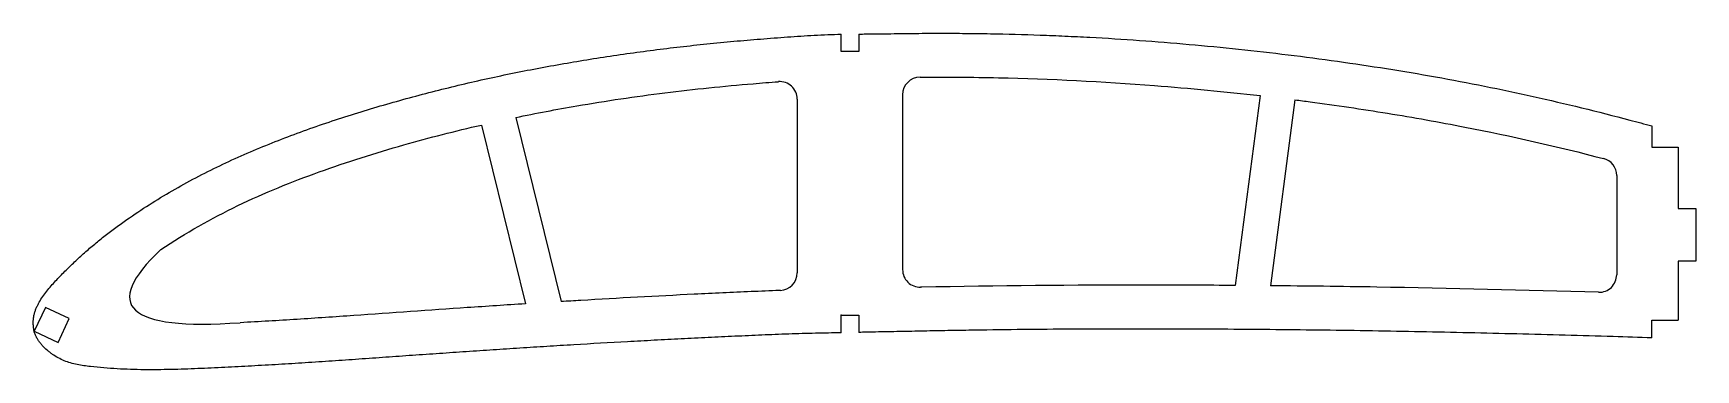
# Model space of a CAD drawing. Header units: millimetres. Extents: x 6 to 195, y 7 to 45.
import ezdxf

# ---------------------------------------------------------------- set-up
doc = ezdxf.new("R2010")
doc.units = ezdxf.units.MM
doc.layers.add('10', color=7, linetype='Continuous')

msp = doc.modelspace()

# ---------------------------------------------------------------- linework, layer by layer
for p, q in [((97.9, 42.86), (97.9, 44.85)), ((99.9, 44.86), (99.9, 42.86)), ((99.9, 42.86), (97.9, 42.86)), ((104.9, 37.95), (104.9, 18.02)), ((92.9, 37.45), (92.9, 17.66)), ((145.61, 37.85), (142.77, 16.22)), ((149.58, 37.37), (146.8, 16.19)), ((56.93, 34.5), (61.96, 14.13)), ((60.84, 35.36), (66.02, 14.38)), ((190.21, 34.39), (190.21, 31.99)), ((190.21, 31.99), (193.21, 31.99)), ((193.21, 31.99), (193.21, 24.99)), ((186.21, 28.75), (186.21, 17.44)), ((193.21, 24.99), (195.21, 24.99)), ((195.21, 24.99), (195.21, 18.99)), ((195.21, 18.99), (193.21, 18.99)), ((193.21, 18.99), (193.21, 12.25)), ((97.9, 10.83), (97.9, 12.83)), ((97.9, 12.83), (99.9, 12.83)), ((99.9, 12.83), (99.9, 10.87)), ((190.21, 10.25), (190.21, 12.25)), ((190.21, 12.25), (193.21, 12.25))]:
    msp.add_line(p, q)
at = {"color": 7, "linetype": 'Continuous', "lineweight": 25}
for p, q in [((20.44, 20.32), (20.44, 20.32)), ((7.29, 13.72), (6.02, 11)), ((10.01, 12.45), (7.29, 13.72)), ((8.74, 9.73), (10.01, 12.45)), ((6.02, 11), (8.74, 9.73))]:
    msp.add_line(p, q, dxfattribs=at)
for centre, start, end in [((106.9, 37.95), 90.4583, 180), ((90.9, 37.45), 0, 94.3499), ((184.21, 28.75), 360, 75.4806), ((90.9, 17.66), 272.1171, 0), ((106.9, 18.02), 180, 271.1222), ((184.21, 17.44), 268.3189, 0)]:
    msp.add_arc(centre, 2, start, end)
for points, knots in [([(97.9, 10.83), (96.93, 10.81), (95.45, 10.78), (93.46, 10.73), (91.93, 10.69), (90.4, 10.63), (88.87, 10.56), (87.34, 10.49), (85.3, 10.41), (82.75, 10.28), (79.69, 10.13), (76.62, 9.97), (72.55, 9.75), (68.47, 9.52), (64.39, 9.27), (61.33, 9.07), (58.27, 8.88), (55.22, 8.67), (52.16, 8.46), (49.1, 8.25), (46.05, 8.03), (42.99, 7.82), (39.94, 7.6), (36.88, 7.4), (33.82, 7.21), (31.28, 7.07), (29.24, 6.96), (27.71, 6.88), (26.18, 6.81), (24.65, 6.74), (23.12, 6.68), (21.59, 6.64), (20.06, 6.61), (18.52, 6.61), (16.99, 6.65), (15.46, 6.71), (13.94, 6.82), (12.41, 6.96), (10.89, 7.17), (9.66, 7.52), (8.74, 7.96), (8.19, 8.29), (7.78, 8.6), (7.38, 8.92), (7.02, 9.27), (6.73, 9.61), (6.57, 9.82), (6.47, 9.97), (6.37, 10.14), (6.28, 10.31), (6.2, 10.48), (6.12, 10.65), (6.05, 10.83), (6, 11.01), (5.97, 11.2), (5.94, 11.39), (5.92, 11.58), (5.91, 11.83), (5.9, 12.15), (5.94, 12.47), (5.97, 12.72), (6.01, 12.91), (6.06, 13.09), (6.13, 13.34), (6.25, 13.64), (6.41, 13.98), (6.65, 14.43), (6.99, 14.97), (7.45, 15.59), (7.94, 16.18), (8.45, 16.74), (8.98, 17.3), (9.52, 17.84), (10.24, 18.56), (11.17, 19.44), (12.32, 20.46), (13.5, 21.43), (14.7, 22.38), (16.35, 23.59), (18.46, 25.03), (21.06, 26.64), (23.72, 28.15), (26.45, 29.55), (29.22, 30.85), (32.04, 32.05), (34.89, 33.18), (37.77, 34.23), (40.67, 35.21), (43.59, 36.13), (46.53, 37), (49.48, 37.81), (52.45, 38.58), (55.42, 39.3), (58.41, 39.97), (62.41, 40.8), (67.44, 41.72), (72.48, 42.51), (76.53, 43.05), (79.57, 43.42), (82.62, 43.75), (85.67, 44.05), (88.73, 44.3), (91.78, 44.54), (94.84, 44.74), (96.88, 44.82), (97.9, 44.85)], [0.4723807, 0.4723807, 0.4723807, 0.4723807, 0.4802032, 0.4843286, 0.4884539, 0.4925793, 0.4967047, 0.5008301, 0.5049554, 0.5132062, 0.5214569, 0.5297077, 0.5379584, 0.5544599, 0.5627106, 0.5709614, 0.5792121, 0.5874629, 0.5957136, 0.6039643, 0.6122151, 0.6204658, 0.6287166, 0.6369673, 0.6452181, 0.6534688, 0.6575942, 0.6617195, 0.6658449, 0.6699703, 0.6740957, 0.678221, 0.6823464, 0.6864718, 0.6905971, 0.6947225, 0.6988479, 0.7029733, 0.7070986, 0.711224, 0.7132867, 0.7153494, 0.7163807, 0.7174121, 0.7194747, 0.7205061, 0.7210218, 0.7215374, 0.7220531, 0.7225688, 0.7230844, 0.7236001, 0.7241158, 0.7246315, 0.7251471, 0.7256628, 0.7261785, 0.7266941, 0.7277255, 0.7287568, 0.7292725, 0.7297882, 0.7303038, 0.7308195, 0.7318509, 0.7328822, 0.7339135, 0.7359762, 0.7380389, 0.7401016, 0.7421643, 0.744227, 0.7462897, 0.7483523, 0.7524777, 0.7566031, 0.7607285, 0.7648538, 0.7689792, 0.7772299, 0.7854807, 0.7937314, 0.8019822, 0.8102329, 0.8184837, 0.8267344, 0.8349851, 0.8432359, 0.8514866, 0.8597374, 0.8679881, 0.8762389, 0.8844896, 0.8927403, 0.9009911, 0.9174926, 0.9339941, 0.9422448, 0.9504955, 0.9587463, 0.966997, 0.9752478, 0.9834985, 0.9917493, 1, 1, 1, 1]), ([(99.9, 44.86), (100.18, 44.87), (101.4, 44.88), (103.57, 44.91), (106.4, 44.95), (109.23, 44.96), (112.07, 44.95), (115.84, 44.9), (119.62, 44.8), (123.39, 44.64), (127.16, 44.46), (131.88, 44.16), (137.52, 43.71), (143.16, 43.16), (148.79, 42.52), (154.41, 41.78), (160.01, 40.95), (167.46, 39.69), (176.72, 37.83), (184.9, 35.83), (189.38, 34.62), (190.21, 34.39)], [0.0110318, 0.0110318, 0.0110318, 0.0110318, 0.015625, 0.03125, 0.046875, 0.0625, 0.078125, 0.09375, 0.125, 0.140625, 0.15625, 0.1875, 0.21875, 0.25, 0.28125, 0.3125, 0.34375, 0.375, 0.4375, 0.5, 0.5142988, 0.5142988, 0.5142988, 0.5142988]), ([(106.89, 39.95), (106.89, 39.95), (106.89, 39.95), (109.87, 39.98), (112.84, 39.95), (121.74, 39.76), (127.67, 39.46), (137.6, 38.69), (141.61, 38.31), (145.61, 37.85)], [0.0624411, 0.0624411, 0.0624411, 0.0624411, 0.0625, 0.0625, 0.125, 0.125, 0.25, 0.25, 0.3348382, 0.3348382, 0.3348382, 0.3348382]), ([(60.84, 35.36), (63.15, 35.84), (65.48, 36.28), (71.13, 37.26), (74.48, 37.75), (81.17, 38.59), (84.52, 38.93), (88.84, 39.29), (89.79, 39.37), (90.75, 39.44)], [0.5372272, 0.5372272, 0.5372272, 0.5372272, 0.625, 0.625, 0.75, 0.75, 0.875, 0.875, 0.9106238, 0.9106238, 0.9106238, 0.9106238]), ([(149.58, 37.37), (150.15, 37.3), (150.72, 37.22), (154.24, 36.76), (157.19, 36.32), (163.07, 35.37), (166, 34.84), (174.23, 33.23), (179.49, 32.04), (184.71, 30.68)], [0.3628901, 0.3628901, 0.3628901, 0.3628901, 0.375, 0.375, 0.4375, 0.4375, 0.5, 0.5, 0.6140371, 0.6140371, 0.6140371, 0.6140371]), ([(20.44, 20.32), (23.26, 22.21), (26.19, 23.86), (30.72, 26.04), (32.25, 26.72), (35.34, 27.99), (36.9, 28.59), (40.06, 29.73), (41.65, 30.27), (44.85, 31.29), (46.47, 31.78), (51.02, 33.07), (53.97, 33.82), (56.93, 34.5)], [0, 0, 0, 0, 0.125, 0.125, 0.1875, 0.1875, 0.25, 0.25, 0.3125, 0.3125, 0.375, 0.375, 0.4877331, 0.4877331, 0.4877331, 0.4877331]), ([(90.98, 15.66), (90.94, 15.66), (90.91, 15.66), (89.8, 15.61), (88.72, 15.56), (86.57, 15.47), (85.49, 15.42), (83.33, 15.32), (82.25, 15.27), (76.87, 15), (72.56, 14.77), (67.5, 14.47), (66.76, 14.42), (66.02, 14.38)], [0.7026529, 0.7026529, 0.7026529, 0.7026529, 0.703125, 0.703125, 0.71875, 0.71875, 0.734375, 0.734375, 0.75, 0.75, 0.8125, 0.8125, 0.8232584, 0.8232584, 0.8232584, 0.8232584]), ([(142.77, 16.22), (139.5, 16.24), (136.24, 16.26), (124.34, 16.26), (115.7, 16.19), (107.03, 16.02), (106.98, 16.02), (106.94, 16.02)], [0.4527575, 0.4527575, 0.4527575, 0.4527575, 0.5, 0.5, 0.625, 0.625, 0.6256102, 0.6256102, 0.6256102, 0.6256102]), ([(184.15, 15.44), (175.73, 15.68), (167.31, 15.89), (154.85, 16.1), (150.82, 16.15), (146.8, 16.19)], [0.2530382, 0.2530382, 0.2530382, 0.2530382, 0.375, 0.375, 0.4333138, 0.4333138, 0.4333138, 0.4333138]), ([(61.96, 14.13), (59.75, 13.99), (57.54, 13.84), (51.02, 13.4), (46.71, 13.09), (40.25, 12.64), (38.1, 12.49), (33.79, 12.22), (31.64, 12.09), (29.48, 11.98)], [0.8428825, 0.8428825, 0.8428825, 0.8428825, 0.875, 0.875, 0.9375, 0.9375, 0.96875, 0.96875, 1, 1, 1, 1]), ([(190.21, 10.25), (188.75, 10.3), (183.63, 10.45), (174.85, 10.7), (165.7, 10.91), (158.39, 11.04), (152.9, 11.12), (147.41, 11.18), (141.93, 11.23), (136.44, 11.25), (130.96, 11.26), (125.47, 11.25), (119.99, 11.21), (115.42, 11.16), (111.76, 11.1), (109.02, 11.06), (106.74, 11.01), (104.91, 10.97), (103.08, 10.94), (101.42, 10.9), (100.2, 10.88), (99.9, 10.87)], [0.2241563, 0.2241563, 0.2241563, 0.2241563, 0.2359762, 0.2654733, 0.2949703, 0.3097188, 0.3244673, 0.3392158, 0.3539643, 0.3687129, 0.3834614, 0.3982099, 0.4129584, 0.4277069, 0.4350812, 0.4424554, 0.4498297, 0.4535168, 0.4572039, 0.4645782, 0.4669978, 0.4669978, 0.4669978, 0.4669978])]:
    msp.add_open_spline(points, degree=3, knots=knots, dxfattribs=at)
for points in [[(20.44, 20.32), (13.59, 13.86), (16.6, 11.08), (29.48, 11.98)], [(29.48, 11.98), (29.48, 11.98), (29.48, 11.98), (29.48, 11.98)]]:
    msp.add_open_spline(points, degree=3, dxfattribs=at)
at = {"layer": '10'}
msp.add_point((97.9, 12.83), dxfattribs=at)

doc.saveas('drawing.dxf')
